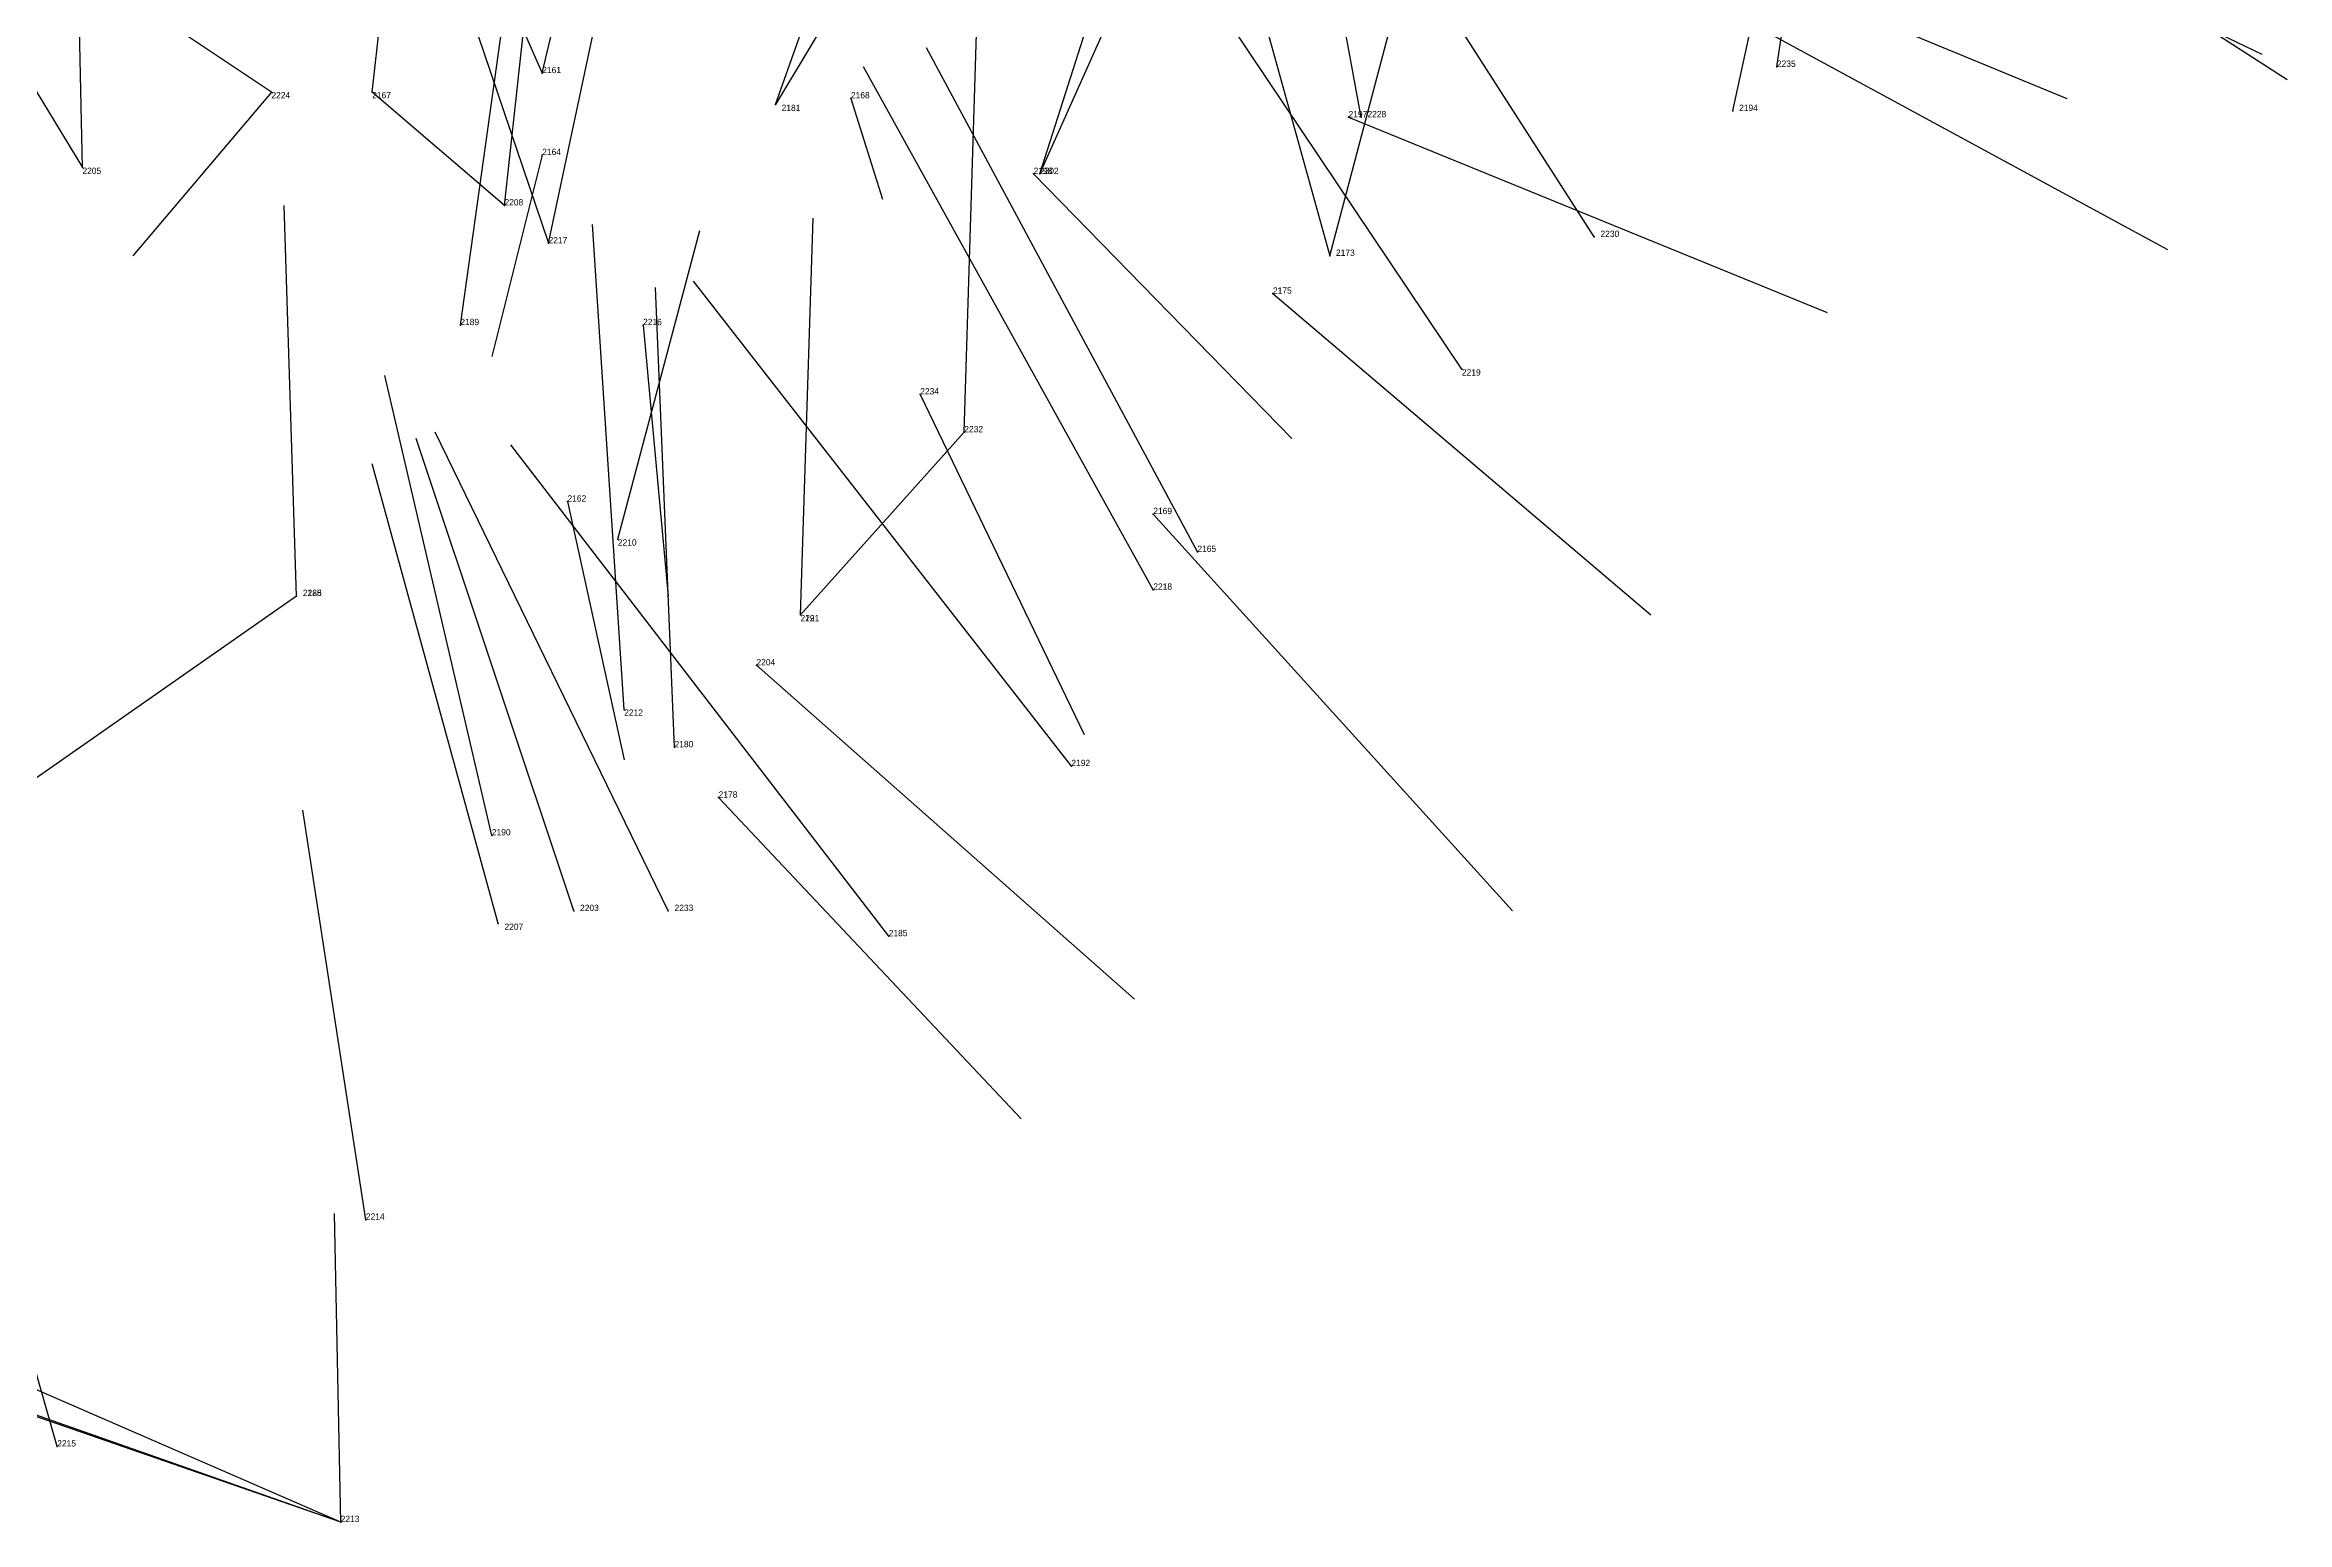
# Model space of a CAD drawing. Extents: x -747426.44 to -747424.45, y -964659.9 to -964657.28.
# Drawn here: x -747425.767 to -747425.411, y -964659.314 to -964659.0795 of the extents above; entities that cross this region are included whole.
import ezdxf

# ---------------------------------------------------------------- set-up
doc = ezdxf.new("R2010")
doc.units = 0
for name, color, linetype in [('Facilities', 3, 'CONTINUOUS'), ('Facilities_lines', 3, 'CONTINUOUS'), ('Normals', 1, 'CONTINUOUS'), ('Source_points', 5, 'CONTINUOUS'), ('Text', 3, 'CONTINUOUS')]:
    doc.layers.add(name, color=color, linetype=linetype)

msp = doc.modelspace()

# ---------------------------------------------------------------- linework, layer by layer
at = {"layer": 'Facilities', "color": 3}
for p in [(-747425.492, -964659.083, 137.386), (-747425.731, -964659.087, 137.65), (-747425.639, -964659.088, 137.639), (-747425.56, -964659.091, 137.607), (-747425.558, -964659.091, 137.43), (-747425.499, -964659.09, 137.386), (-747425.688, -964659.097, 137.654), (-747425.61, -964659.1, 137.632), (-747425.609, -964659.1, 137.465), (-747425.694, -964659.105, 137.487), (-747425.521, -964659.11, 137.425), (-747425.572, -964659.119, 137.618), (-747425.701, -964659.124, 137.508), (-747425.672, -964659.124, 137.648), (-747425.542, -964659.131, 137.444), (-747425.628, -964659.135, 137.643), (-747425.684, -964659.152, 137.659), (-747425.591, -964659.154, 137.628), (-747425.676, -964659.158, 137.493), (-747425.584, -964659.16, 137.472), (-747425.727, -964659.167, 137.528), (-747425.591, -964659.166, 137.482), (-747425.647, -964659.17, 137.487), (-747425.654, -964659.178, 137.654), (-747425.675, -964659.185, 137.505), (-747425.667, -964659.191, 137.506), (-747425.604, -964659.194, 137.502), (-747425.66, -964659.199, 137.665), (-747425.696, -964659.205, 137.534), (-747425.683, -964659.217, 137.546), (-747425.668, -964659.217, 137.537), (-747425.695, -964659.219, 137.535), (-747425.633, -964659.221, 137.541), (-747425.716, -964659.266, 137.576), (-747425.765, -964659.302, 137.613), (-747425.72, -964659.314, 137.589)]:
    msp.add_point(p, dxfattribs=at)
at = {"layer": 'Facilities_lines', "color": 3}
for p, q in [((-747425.609, -964659.1, 137.465), (-747425.551, -964658.918, 137.339)), ((-747425.84, -964658.969, 137.591), (-747425.761, -964659.099, 137.451)), ((-747425.585, -964658.979, 137.389), (-747425.651, -964659.089, 137.46)), ((-747425.6, -964658.979, 137.398), (-747425.563, -964659.113, 137.431)), ((-747425.724, -964659.002, 137.408), (-747425.688, -964659.084, 137.476)), ((-747425.724, -964659.002, 137.408), (-747425.687, -964659.111, 137.488)), ((-747425.731, -964659.087, 137.65), (-747425.803, -964659.039, 137.63)), ((-747425.694, -964659.105, 137.487), (-747425.715, -964659.087, 137.474)), ((-747425.647, -964659.17, 137.487), (-747425.621, -964659.141, 137.477)), ((-747425.727, -964659.167, 137.528), (-747425.81, -964659.225, 137.574)), ((-747425.727, -964659.167, 137.528), (-747425.727, -964659.167, 137.528)), ((-747425.647, -964659.17, 137.487), (-747425.647, -964659.17, 137.487)), ((-747425.72, -964659.314, 137.589), (-747425.874, -964659.247, 137.619)), ((-747425.72, -964659.314, 137.589), (-747425.874, -964659.26, 137.629)), ((-747425.72, -964659.314, 137.589), (-747425.873, -964659.261, 137.62))]:
    msp.add_line(p, q, dxfattribs=at)
at = {"layer": 'Normals', "color": 1}
for p, q in [((-747425.492, -964659.083, 137.386), (-747425.483, -964659.021, 137.464)), ((-747425.521, -964659.11, 137.425), (-747425.573, -964659.029, 137.453)), ((-747425.558, -964659.091, 137.43), (-747425.569, -964659.031, 137.509)), ((-747425.499, -964659.09, 137.386), (-747425.486, -964659.03, 137.465)), ((-747425.49, -964659.034, 137.55), (-747425.411, -964659.085, 137.586)), ((-747425.688, -964659.084, 137.476), (-747425.677, -964659.037, 137.564)), ((-747425.715, -964659.087, 137.474), (-747425.71, -964659.042, 137.563)), ((-747425.498, -964659.041, 137.569), (-747425.415, -964659.081, 137.608)), ((-747425.651, -964659.089, 137.46), (-747425.635, -964659.044, 137.548)), ((-747425.761, -964659.099, 137.451), (-747425.762, -964659.053, 137.54)), ((-747425.609, -964659.1, 137.465), (-747425.588, -964659.053, 137.551)), ((-747425.542, -964659.131, 137.444), (-747425.593, -964659.055, 137.485)), ((-747425.526, -964659.055, 137.588), (-747425.446, -964659.088, 137.639)), ((-747425.694, -964659.105, 137.487), (-747425.689, -964659.059, 137.575)), ((-747425.687, -964659.111, 137.488), (-747425.677, -964659.064, 137.576)), ((-747425.563, -964659.113, 137.431), (-747425.55, -964659.064, 137.517)), ((-747425.511, -964659.068, 137.58), (-747425.43, -964659.112, 137.62)), ((-747425.701, -964659.124, 137.508), (-747425.694, -964659.074, 137.594)), ((-747425.621, -964659.141, 137.477), (-747425.619, -964659.076, 137.553)), ((-747425.584, -964659.16, 137.472), (-747425.627, -964659.08, 137.515)), ((-747425.591, -964659.166, 137.482), (-747425.637, -964659.083, 137.513)), ((-747425.731, -964659.087, 137.65), (-747425.753, -964659.113, 137.744)), ((-747425.639, -964659.088, 137.639), (-747425.634, -964659.104, 137.738)), ((-747425.56, -964659.091, 137.607), (-747425.484, -964659.122, 137.664)), ((-747425.688, -964659.097, 137.654), (-747425.696, -964659.129, 137.749)), ((-747425.61, -964659.1, 137.632), (-747425.569, -964659.142, 137.713)), ((-747425.727, -964659.167, 137.528), (-747425.729, -964659.105, 137.607)), ((-747425.727, -964659.167, 137.528), (-747425.729, -964659.105, 137.607)), ((-747425.647, -964659.17, 137.487), (-747425.645, -964659.107, 137.564)), ((-747425.647, -964659.17, 137.487), (-747425.645, -964659.107, 137.564)), ((-747425.675, -964659.185, 137.505), (-747425.68, -964659.108, 137.569)), ((-747425.676, -964659.158, 137.493), (-747425.663, -964659.109, 137.579)), ((-747425.667, -964659.191, 137.506), (-747425.67, -964659.118, 137.575)), ((-747425.604, -964659.194, 137.502), (-747425.664, -964659.117, 137.524)), ((-747425.572, -964659.119, 137.618), (-747425.512, -964659.17, 137.68)), ((-747425.672, -964659.124, 137.648), (-747425.668, -964659.167, 137.738)), ((-747425.696, -964659.205, 137.534), (-747425.713, -964659.132, 137.601)), ((-747425.628, -964659.135, 137.643), (-747425.602, -964659.189, 137.723)), ((-747425.683, -964659.217, 137.546), (-747425.708, -964659.142, 137.607)), ((-747425.668, -964659.217, 137.537), (-747425.705, -964659.141, 137.59)), ((-747425.633, -964659.221, 137.541), (-747425.693, -964659.143, 137.559)), ((-747425.695, -964659.219, 137.535), (-747425.715, -964659.146, 137.601)), ((-747425.684, -964659.152, 137.659), (-747425.675, -964659.193, 137.75)), ((-747425.591, -964659.154, 137.628), (-747425.534, -964659.217, 137.681)), ((-747425.654, -964659.178, 137.654), (-747425.594, -964659.231, 137.715)), ((-747425.66, -964659.199, 137.665), (-747425.612, -964659.25, 137.737)), ((-747425.716, -964659.266, 137.576), (-747425.726, -964659.201, 137.651)), ((-747425.765, -964659.302, 137.613), (-747425.777, -964659.26, 137.703)), ((-747425.72, -964659.314, 137.589), (-747425.721, -964659.265, 137.676))]:
    msp.add_line(p, q, dxfattribs=at)
at = {"layer": 'Source_points', "color": 5}
for p in [(-747425.688, -964659.084, 137.476), (-747425.715, -964659.087, 137.474), (-747425.651, -964659.089, 137.46), (-747425.761, -964659.099, 137.451), (-747425.687, -964659.111, 137.488), (-747425.563, -964659.113, 137.431), (-747425.621, -964659.141, 137.477), (-747425.727, -964659.167, 137.528), (-747425.647, -964659.17, 137.487)]:
    msp.add_point(p, dxfattribs=at)

# ---------------------------------------------------------------- texts
at = {"layer": 'Text', "color": 3}
for s, p in [('2235', (-747425.492, -964659.083, 137.386)), ('2161', (-747425.688, -964659.084, 137.476)), ('2224', (-747425.731, -964659.088, 137.65)), ('2167', (-747425.715, -964659.088, 137.474)), ('2181', (-747425.65, -964659.09, 137.46)), ('2168', (-747425.639, -964659.088, 137.639)), ('2194', (-747425.498, -964659.09, 137.386)), ('2197', (-747425.56, -964659.091, 137.607)), ('2228', (-747425.557, -964659.091, 137.43)), ('2164', (-747425.688, -964659.097, 137.654)), ('2205', (-747425.761, -964659.1, 137.451)), ('2198', (-747425.61, -964659.1, 137.632)), ('2202', (-747425.609, -964659.1, 137.465)), ('2208', (-747425.694, -964659.105, 137.487)), ('2217', (-747425.687, -964659.111, 137.488)), ('2230', (-747425.52, -964659.11, 137.425)), ('2173', (-747425.562, -964659.113, 137.431)), ('2175', (-747425.572, -964659.119, 137.618)), ('2189', (-747425.701, -964659.124, 137.508)), ('2216', (-747425.672, -964659.124, 137.648)), ('2219', (-747425.542, -964659.132, 137.444)), ('2234', (-747425.628, -964659.135, 137.643)), ('2232', (-747425.621, -964659.141, 137.477)), ('2162', (-747425.684, -964659.152, 137.659)), ('2169', (-747425.591, -964659.154, 137.628)), ('2210', (-747425.676, -964659.159, 137.493)), ('2165', (-747425.584, -964659.16, 137.472)), ('2225', (-747425.726, -964659.167, 137.528)), ('2188', (-747425.726, -964659.167, 137.528)), ('2218', (-747425.591, -964659.166, 137.482)), ('2221', (-747425.647, -964659.171, 137.487)), ('2191', (-747425.647, -964659.171, 137.487)), ('2204', (-747425.654, -964659.178, 137.654)), ('2212', (-747425.675, -964659.186, 137.505)), ('2180', (-747425.667, -964659.191, 137.506)), ('2192', (-747425.604, -964659.194, 137.502)), ('2178', (-747425.66, -964659.199, 137.665)), ('2190', (-747425.696, -964659.205, 137.534)), ('2203', (-747425.682, -964659.217, 137.546)), ('2233', (-747425.667, -964659.217, 137.537)), ('2207', (-747425.694, -964659.22, 137.535)), ('2185', (-747425.633, -964659.221, 137.541)), ('2214', (-747425.716, -964659.266, 137.576)), ('2215', (-747425.765, -964659.302, 137.613)), ('2213', (-747425.72, -964659.314, 137.589))]:
    msp.add_text(s, height=0.001, dxfattribs=at).set_placement(p)

doc.saveas('drawing.dxf')
